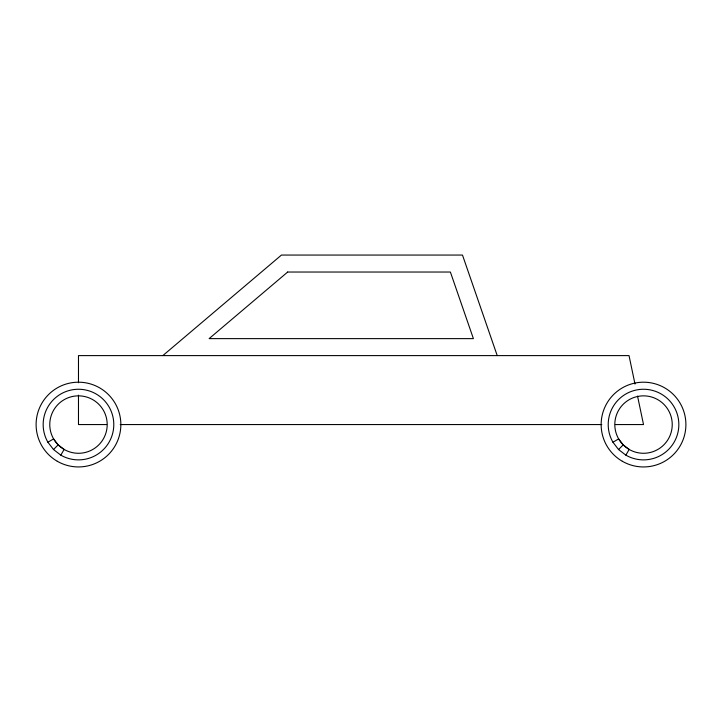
<?xml version="1.0" encoding="UTF-8"?>
<svg xmlns="http://www.w3.org/2000/svg" width="722" height="722" viewBox="0 0 722 722"><rect width="100%" height="100%" fill="white"/><g stroke="black" fill="none" stroke-linecap="round" stroke-linejoin="round"><path stroke-width="1.08" d="M60.819 455.149L64.123 449.436A28.718 28.718 0 0 1 64.123 399.699A28.718 28.718 0 0 1 107.199 424.572A28.718 28.718 0 0 1 64.123 449.436L58.175 444.869L53.608 438.922L47.896 442.225L53.509 449.535L60.819 455.149A35.315 35.315 0 0 0 113.255 430.7A35.315 35.315 0 0 0 72.344 389.79A35.315 35.315 0 0 0 47.896 442.225M625.866 455.149L629.16 449.436A28.718 28.718 0 0 1 629.16 399.699A28.718 28.718 0 0 1 672.236 424.572A28.718 28.718 0 0 1 629.16 449.436L623.212 444.869L618.655 438.922L612.942 442.225L618.546 449.535L625.866 455.149A35.315 35.315 0 0 0 678.301 430.7A35.315 35.315 0 0 0 637.391 389.79A35.315 35.315 0 0 0 612.942 442.225M53.509 449.535L58.175 444.869M618.546 449.535L623.212 444.869M162.838 355.603L281.445 255.056L462.486 255.056L497.223 355.603M106.675 424.563L78.481 424.563L78.481 395.16M120.204 424.563L601.796 424.563M615.324 424.563L643.519 424.563L637.544 396.107M635.008 384.068L629.024 355.603L78.481 355.603L78.481 382.75M287.672 272.032L209.118 338.627L473.397 338.627L450.384 272.032L287.672 272.032M622.328 461.268A42.381 42.381 0 0 0 685.9 424.572A42.381 42.381 0 0 0 622.337 387.867A42.381 42.381 0 0 0 622.328 461.268M57.291 461.268A42.381 42.381 0 0 0 120.854 424.572A42.381 42.381 0 0 0 57.291 387.867A42.381 42.381 0 0 0 57.291 461.268"/></g></svg>
